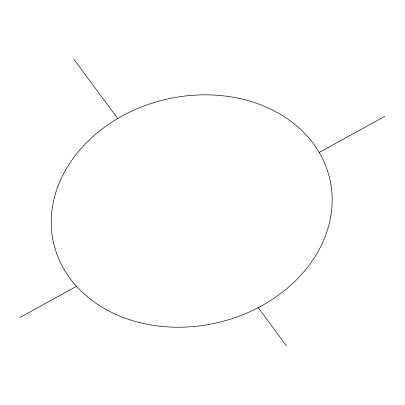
<?xml version="1.0" encoding="UTF-8"?>
<svg xmlns="http://www.w3.org/2000/svg" width="405" height="405" viewBox="0 0 405 405"><rect width="100%" height="100%" fill="white"/><g stroke="black" fill="none" stroke-linecap="round" stroke-linejoin="round"><path stroke-width="0.61" d="M20.25 317.338L76.504 286.315M319.221 152.472L384.75 116.336M73.786 59.226L117.784 118.518M258.162 307.684L286.426 345.774M139.538 322.552A141.76 114.605 -13.3 0 0 330.723 183.556A141.76 114.605 -13.3 0 0 104.844 126.998A141.76 114.605 -13.3 0 0 139.538 322.552"/></g></svg>
